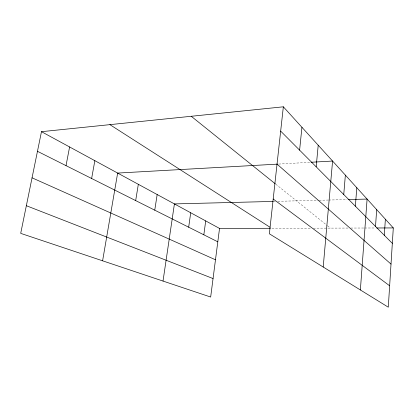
<?xml version="1.0" encoding="UTF-8"?>
<svg xmlns="http://www.w3.org/2000/svg" width="414" height="414" viewBox="0 0 414 414"><rect width="100%" height="100%" fill="white"/><g stroke="black" fill="none" stroke-linecap="round" stroke-linejoin="round"><path stroke-width="0.31" stroke-dasharray="2.07 1.55" d="M278.7 164.063L310.422 162.293M273.985 201.411L275.269 201.38M277.841 201.313L318.526 200.288M319.158 200.272L328.059 200.05M328.695 200.034L347.175 199.569M310.195 228.171L271.61 228.28L270.539 227.596M313.357 228.161L348.811 228.057M350.715 228.052L364.041 228.016M364.677 228.011L375.477 227.979M275.75 184.178L326.993 225.351M327.484 225.744L330.429 228.109"/><path stroke-width="0.62" d="M283.342 106.807L393.3 227.933L388.291 307.193L269.369 233.796L283.342 106.807L41.478 131.683L20.7 233.367L210.669 297.035L219.534 228.43L41.478 131.683M384.311 235.292L385.377 219.208M375.508 226.442L376.683 209.629M360.371 289.96L367.099 199.067L348.459 199.538M355.357 206.188L356.801 187.728M343.749 194.523L345.364 175.127M323.205 267.02L332.587 161.051L311.059 162.257M316.172 166.806L318.216 145.221M299.607 150.158L301.935 127.289M203.833 234.8L205.706 220.916M188.68 227.198L190.714 212.77M163.023 281.065L174.418 203.916L273.344 201.427M154.753 210.167L157.17 194.544M135.673 200.593L138.328 184.308M102.6 260.815L117.648 173.073L277.427 164.135M91.629 178.491L94.853 160.684M66.017 165.636L69.604 146.965M219.534 228.43L270.332 228.285M376.75 227.979L393.3 227.933M26.351 205.711L213.055 278.555M32.049 177.818L215.482 259.785M37.467 151.307L217.805 241.812M109.891 124.645L270.006 227.25M273.193 199.005L389.641 285.784M191.237 116.282L275.248 183.775M277.033 164.104L391.013 264.08M280.666 131.119L392.327 243.349"/></g></svg>
